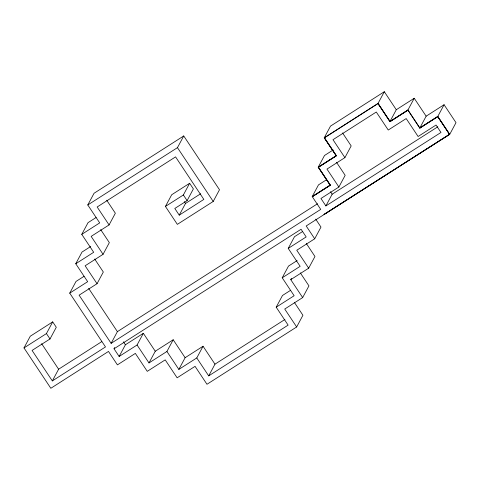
<?xml version="1.0" encoding="UTF-8"?>
<svg xmlns="http://www.w3.org/2000/svg" width="480" height="480" viewBox="0 0 480 480"><rect width="100%" height="100%" fill="white"/><g stroke="black" fill="none" stroke-linecap="round" stroke-linejoin="round"><path stroke-width="0.72" d="M294.3 302.286L302.928 315.27L296.658 326.964L206.976 384.276L195.06 366.348L177.126 377.808L165.204 359.874L147.27 371.34L135.348 353.406L117.414 364.872L108.486 351.438L50.832 388.284L24 347.922L30.27 336.222L52.71 321.882L56.286 327.264L50.01 338.964L32.076 350.424L52.338 380.91L105.492 346.938L69.738 293.142L87.672 281.682L75.75 263.748L93.69 252.288L81.768 234.354L99.702 222.894L87.786 204.96L94.056 193.266L183.738 135.954L219.492 189.75L213.222 201.444L177.348 224.37L165.432 206.436L171.702 194.742L189.636 183.276L193.38 188.91L187.11 200.61L174.804 208.47L179.238 215.142L203.844 199.416L175.572 156.882L97.158 206.994L109.08 224.928L91.146 236.388L103.062 254.316L85.128 265.782L97.05 283.71L79.11 295.176L111.126 343.338L320.718 209.394L312.21 196.59L318.48 184.89L326.52 179.748M81.768 234.354L88.044 222.66L96.084 217.518M75.75 263.748L82.026 252.054L90.684 246.516M24 347.922L46.44 333.582L52.71 321.882M69.738 293.142L76.008 281.448L84.048 276.306M109.08 224.928L115.35 213.228L106.722 200.244M103.062 254.316L109.338 242.622L100.704 229.638M97.05 283.71L103.32 272.016L94.686 259.032M52.338 380.91L58.614 369.21L101.76 341.634M87.786 204.96L177.462 147.654L183.738 135.954M165.432 206.436L183.366 194.976L189.636 183.276M179.238 215.142L185.514 203.442L200.652 193.764M111.126 343.338L117.402 331.638L317.526 203.748M137.07 345.006L148.986 362.934L155.262 351.24L143.34 333.306L137.07 345.006L119.136 356.466L114.03 348.786L114.726 347.49M119.136 356.466L125.406 344.766L143.34 333.306M166.926 351.474L173.196 339.774L185.118 357.708L178.842 369.402L166.926 351.474L148.986 362.934M196.776 357.942L203.052 346.242L214.968 364.176L208.698 375.876L196.776 357.942L178.842 369.402M312.21 196.59L330.144 185.124L318.228 167.196L336.162 155.73L324.24 137.802L330.516 126.102L384.318 91.716L396.288 109.722L390.018 121.422L378.048 103.416L384.318 91.716M318.228 167.196L324.498 155.496L333.156 149.964M208.698 375.876L288.12 325.116L276.204 307.188L294.138 295.722L282.216 277.794L300.156 266.328L288.234 248.4L294.504 236.7L302.544 231.564M344.904 157.626L332.988 139.698L376.284 112.026L388.254 130.032L406.188 118.572L418.11 136.5L436.044 125.04L440.982 132.462L325.89 205.914L320.952 198.48L338.892 187.02L326.97 169.086L344.904 157.626L351.18 145.926L342.546 132.942M282.216 277.794L288.492 266.094L297.15 260.562M325.89 205.914L332.166 194.214L437.82 126.786M338.892 187.02L345.162 175.32L336.534 162.336M296.658 326.964L284.736 309.036L302.67 297.576L290.754 279.642L291.45 278.34M276.204 307.188L282.474 295.488L290.514 290.352M290.754 279.642L308.688 268.182L296.766 250.248L314.706 238.788L320.976 227.088L315.708 219.162M308.688 268.182L314.958 256.482L306.33 243.498M302.67 297.576L308.946 285.876L300.312 272.892M378.03 103.5L390 121.506L407.952 109.962L414.228 98.262L426.144 116.19L419.874 127.89L437.808 116.43L444.078 104.73L456 122.664L449.73 134.358L324.03 214.368M389.982 121.59L407.922 110.124L419.82 128.142L437.754 116.682L449.472 134.304L306.192 225.978L314.706 238.788M324.24 137.802L378.048 103.416M324.414 137.838L378.012 103.578L389.964 121.674L407.904 110.208M396.288 109.722L414.228 98.262M318.48 167.25L336.414 155.784L324.498 137.856M426.144 116.19L444.078 104.73M312.294 196.608L330.312 185.16M312.462 196.644L330.402 185.178L318.396 167.232M419.838 128.058L437.79 116.514M324.144 214.434L449.64 134.34M114.03 348.786L301.068 229.26L306.168 236.934L288.234 248.4M155.262 351.24L173.196 339.774M185.118 357.708L203.052 346.242M214.968 364.176L284.94 319.464M437.808 116.43L449.73 134.358M437.772 116.598L449.556 134.322M407.952 109.962L419.856 127.974M324.324 137.82L336.33 155.766L318.312 167.214L330.228 185.142M330.522 191.736L332.166 194.214M177.462 147.654L213.222 201.444M183.366 194.976L187.11 200.61M184.302 201.624L185.514 203.442M88.668 288.414L117.402 331.638M123.444 341.814L125.406 344.766M46.44 333.582L50.01 338.964M41.658 343.704L58.614 369.21"/></g></svg>
